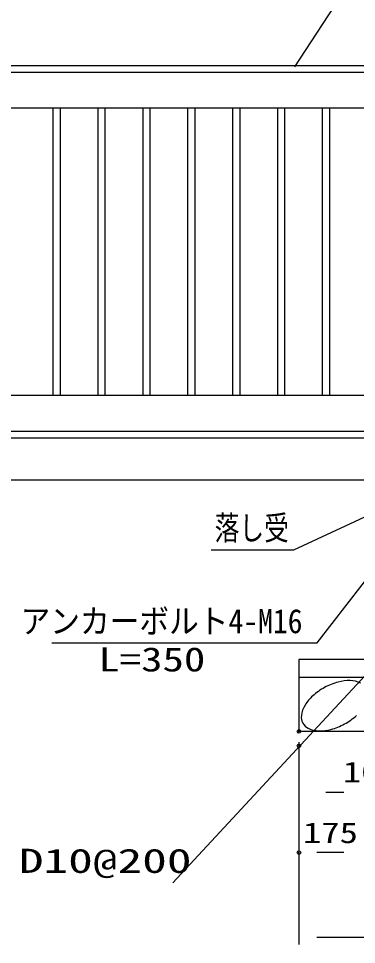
# Model space of a CAD drawing. Units: millimetres, scale not verified. Extents: x -5940 to 5940, y -4200 to 4200.
# Drawn here: x 377 to 1317, y -1682 to 896 of the extents above; entities that cross this region are included whole.
import ezdxf
from ezdxf.enums import TextEntityAlignment as Align

# ---------------------------------------------------------------- set-up
doc = ezdxf.new("R2010")
doc.units = ezdxf.units.MM
doc.header["$LTSCALE"] = 20
doc.header["$PDMODE"] = 32
doc.header["$PDSIZE"] = 10
for name, color, linetype, lineweight in [('0-0_0', 7, 'Continuous', 25), ('0-1_1', 7, 'Continuous', 25), ('0-2_EXTCNT-L', 4, 'Continuous', 25)]:
    doc.layers.add(name, color=color, linetype=linetype, lineweight=lineweight)
doc.layers.add('0-4_DEFPOINTS', color=7, linetype='Continuous')
doc.styles.add('ＭＳ ゴシック', font='')
doc.styles.get('ＭＳ ゴシック').set_extended_font_data('MS Gothic')

msp = doc.modelspace()

# ---------------------------------------------------------------- linework, layer by layer
at = {"layer": '0-0_0'}
msp.add_line((805.96, -1510.32), (1450.17, -816), dxfattribs=at)
at = {"layer": '0-0_0', "color": 1}
for p, q in [((1157.39, -1119.17), (1157.39, -1682.36)), ((1157.39, -1159.17), (1157.39, -1446.36))]:
    msp.add_line(p, q, dxfattribs=at)
at = {"layer": '0-0_0', "color": 2}
for p, q in [((1282.39, -1259.36), (1232.39, -1259.36)), ((1282.39, -1426.36), (1207.39, -1426.36)), ((1207.39, -1662.36), (3007.39, -1662.36))]:
    msp.add_line(p, q, dxfattribs=at)
at = {"layer": '0-0_0'}
for points in [[(2311.61, 1314.65), (1506.04, 1314.65), (1144.89, 761.75)], [(912.86, -583.48), (1143.58, -583.48), (1379.13, -473.93)], [(469.63, -842.93), (1207.9, -842.93), (1458.21, -519.71)]]:
    msp.add_lwpolyline(points, dxfattribs=at)
at = {"layer": '0-1_1'}
for p, q in [((1507.39, 763.83), (-4492.61, 763.83)), ((1507.39, 745.83), (-4492.61, 745.83)), ((1507.39, 645.83), (-4392.61, 645.83)), ((472.39, 645.83), (472.39, -154.17)), ((492.39, 645.83), (492.39, -154.17)), ((597.39, 645.83), (597.39, -154.17)), ((617.39, 645.83), (617.39, -154.17)), ((722.39, 645.83), (722.39, -154.17)), ((742.39, 645.83), (742.39, -154.17)), ((847.39, 645.83), (847.39, -154.17)), ((867.39, 645.83), (867.39, -154.17)), ((972.39, 645.83), (972.39, -154.17)), ((992.39, 645.83), (992.39, -154.17)), ((1097.39, 645.83), (1097.39, -154.17)), ((1117.39, 645.83), (1117.39, -154.17)), ((1222.39, 645.83), (1222.39, -154.17)), ((1242.39, 645.83), (1242.39, -154.17)), ((1507.39, -154.17), (-4392.61, -154.17)), ((1507.39, -254.17), (-4492.61, -254.17)), ((1507.39, -272.17), (-4492.61, -272.17)), ((3140.21, -389.17), (-4492.61, -389.17)), ((1157.39, -889.17), (1157.39, -1089.17)), ((3057.39, -889.17), (1157.4, -889.17)), ((3057.39, -939.17), (1157.4, -939.17)), ((3057.39, -1089.17), (1157.39, -1089.17))]:
    msp.add_line(p, q, dxfattribs=at)
at = {"layer": '0-2_EXTCNT-L'}
for centre, radius, start, end in [((1312.74, -1120.81), 175.38, 105.20457, 118.56194), ((1297.09, -1063.2), 115.68, 88.7385, 105.20457), ((1298.02, -1021.02), 73.49, 64.41276, 88.7385), ((1312.74, -1120.81), 175.38, 118.56194, 131.91931), ((1272.86, -1076.39), 115.68, 131.91931, 148.38539), ((1236.93, -1054.27), 73.49, 148.38539, 172.71112), ((1198.2, -1049.31), 34.44, 172.71112, 208.56194), ((1200.33, -914.31), 175.38, 298.56194, 311.91931), ((1198.2, -1049.31), 34.44, 208.56194, 244.41276), ((1215.06, -1014.09), 73.49, 244.41276, 268.7385), ((1200.33, -914.31), 175.38, 285.20457, 298.56194), ((1215.99, -971.91), 115.68, 268.7385, 285.20457)]:
    msp.add_arc(centre, radius, start, end, dxfattribs=at)
at = {"layer": '0-4_DEFPOINTS'}
for p in [(1157.39, -1089.17), (1157.39, -1129.17), (1157.39, -1426.36)]:
    msp.add_point(p, dxfattribs=at)

# ---------------------------------------------------------------- texts
at = {"layer": '0-0_0', "color": 3, "style": 'ＭＳ ゴシック'}
for s, height, width, p in [('落し受', 67.35, 0.75, (922.75, -576.43)), ('アンカーボルト4-M16', 67.35, 0.9, (382.44, -835.89)), ('L=350', 67.35, 1.3, (598.84, -942.32)), ('100', 57.77, 1.3, (1279.47, -1248.36)), ('175', 57.77, 1.3, (1168.39, -1417.47)), ('D10@200', 67.3, 1.5, (377.63, -1503.27))]:
    msp.add_text(s, height=height, dxfattribs=dict(at, width=width)).set_placement(p, align=Align.BOTTOM_LEFT)

doc.saveas('drawing.dxf')
